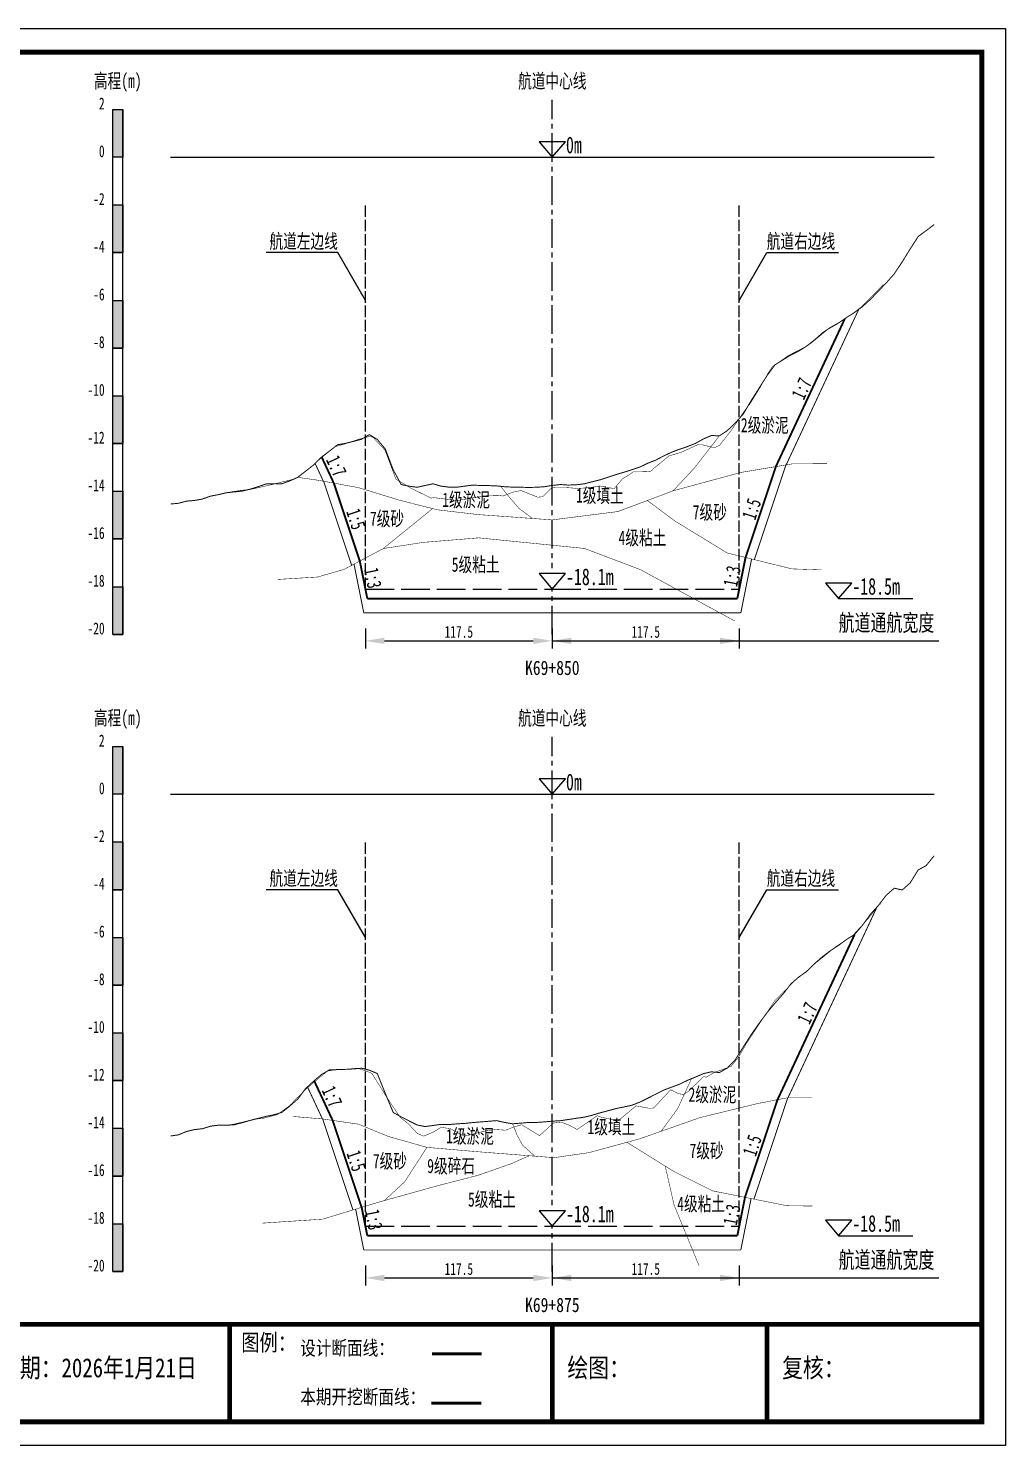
# Model space of a CAD drawing. Header units: millimetres. Extents: x 0 to 1680, y -8762 to 0.
# Drawn here: x 845.2 to 1050, y -2079 to -1782 of the extents above; entities that cross this region are included whole.
import ezdxf
from ezdxf.enums import TextEntityAlignment as Align

# ---------------------------------------------------------------- set-up
doc = ezdxf.new("R2010")
doc.units = ezdxf.units.MM
for name, pattern in [('ACAD_ISO02W100', [15, 12, -3]), ('ACAD_ISO05W100', [33, 24, -3, 0, -3, 0, -3]), ('CENTER2', [1.125, 0.75, -0.125, 0.125, -0.125])]:
    doc.linetypes.add(name, pattern=pattern)
for name, color, linetype in [('0-桩号', 1, 'Continuous'), ('0-航道左右边线标注', 8, 'Continuous'), ('1-疏浚底高', 7, 'Continuous'), ('1-通航宽度', 7, 'Continuous'), ('1-通航底高', 7, 'Continuous'), ('202601', 5, 'Continuous'), ('DMX', 20, 'Continuous'), ('L1', 7, 'Continuous'), ('图幅外框线', 145, 'Continuous'), ('地质分层', 6, 'Continuous'), ('坡比', 1, 'Continuous'), ('尺寸标注', 1, 'Continuous'), ('开挖线', 4, 'Continuous'), ('标尺', 7, 'Continuous'), ('超挖线', 3, 'Continuous'), ('辅助框', 7, 'Continuous'), ('通航底面线', 7, 'ACAD_ISO02W100')]:
    doc.layers.add(name, color=color, linetype=linetype)
doc.styles.get("Standard").update_dxf_attribs({"font": 'arial.ttf'})
doc.styles.add('仿宋', font='仿宋_GB2312.ttf', dxfattribs={"width": 0.8})
doc.styles.add('仿宋GB2312', font='仿宋_GB2312.ttf', dxfattribs={"width": 0.7, "height": 2.5})
doc.styles.add('仿宋体', font='仿宋_GB2312.ttf', dxfattribs={"width": 0.8})
doc.dimstyles.new('2000', dxfattribs={"dimtxt": 3, "dimasz": 2.5, "dimexe": 1.25, "dimexo": 0.625, "dimtad": 1, "dimlfac": 2, "dimdsep": 46, "dimtxsty": 'Standard', "dimcen": 2.5, "dimadec": 0, "dimazin": 0, "dimtfac": 1, "dimtmove": 0, "dimatfit": 3, "dimfxl": 0, "dimarcsym": 0})

# ---------------------------------------------------------------- blocks, each defined once
blk = doc.blocks.new('标尺')
at = {"layer": '标尺', "linetype": 'Continuous'}
for points in [[(-2.116669999959413, 100), (0, 100), (0, 90), (-2.116669999959413, 90)], [(-2.116669999959413, 80), (0, 80), (0, 70), (-2.116669999959413, 70)], [(-2.116669999959413, 60), (0, 60), (0, 50), (-2.116669999959413, 50)], [(-2.116669999959413, 40), (0, 40), (0, 30), (-2.116669999959413, 30)], [(-2.116669999959413, 20), (0, 20), (0, 10), (-2.116669999959413, 10)], [(-2.116669999959413, 0), (0, 0), (0, -10), (-2.116669999959413, -10)]]:
    blk.add_hatch(color=256, dxfattribs=at).paths.add_polyline_path(points)
for p, q in [((-2.116669999959413, -10), (-2.116669999959413, 100)), ((0, -10), (0, 100)), ((-2.116669999959413, 80), (0, 80)), ((-2.116669999959413, 70), (0, 70)), ((-2.116669999959413, 60), (0, 60)), ((-2.116669999959413, 50), (0, 50)), ((-2.116669999959413, 40), (0, 40)), ((-2.116669999959413, 30), (0, 30)), ((-2.116669999959413, 20), (0, 20)), ((-2.116669999959413, 10), (0, 10)), ((-2.116669999959413, 0), (0, 0)), ((-2.116669999959413, -10), (0, -10))]:
    blk.add_line(p, q, dxfattribs=at)
at = {"layer": '标尺'}
for points in [[(-2.116669999959413, 100), (0, 100), (0, 90), (-2.116669999959413, 90)], [(-2.116669999959413, 100), (0, 100), (0, 90), (-2.116669999959413, 90)], [(-2.116669999959413, 80), (0, 80), (0, 70), (-2.116669999959413, 70)], [(-2.116669999959413, 80), (0, 80), (0, 70), (-2.116669999959413, 70)], [(-2.116669999959413, 60), (0, 60), (0, 50), (-2.116669999959413, 50)], [(-2.116669999959413, 60), (0, 60), (0, 50), (-2.116669999959413, 50)], [(-2.116669999959413, 40), (0, 40), (0, 30), (-2.116669999959413, 30)], [(-2.116669999959413, 40), (0, 40), (0, 30), (-2.116669999959413, 30)], [(-2.116669999959413, 20), (0, 20), (0, 10), (-2.116669999959413, 10)], [(-2.116669999959413, 20), (0, 20), (0, 10), (-2.116669999959413, 10)], [(-2.116669999959413, 0), (0, 0), (0, -10), (-2.116669999959413, -10)], [(-2.116669999959413, 0), (0, 0), (0, -10), (-2.116669999959413, -10)]]:
    blk.add_lwpolyline(points, close=True, dxfattribs=at)
at = {"layer": '标尺', "style": '仿宋GB2312', "width": 0.7}
blk.add_text('高程(m)', height=3, dxfattribs=at).set_placement((-1.058334999950603, 106.0000000009313), align=Align.MIDDLE_CENTER)
for s, p in [('2', (-3.816669999971054, 100)), ('0', (-3.816669999971054, 90)), ('-2', (-3.816669999971054, 80)), ('-4', (-3.816669999971054, 70)), ('-6', (-3.816669999971054, 60)), ('-8', (-3.816669999971054, 50)), ('-10', (-3.816669999971054, 40)), ('-12', (-3.816669999971054, 30)), ('-14', (-3.816669999971054, 20)), ('-16', (-3.816669999971054, 10)), ('-18', (-3.816669999971054, 0)), ('-20', (-3.816669999971054, -10))]:
    blk.add_text(s, height=2.5, dxfattribs=at).set_placement(p, align=Align.RIGHT)
blk = doc.blocks.new('*D94')
at = {"layer": 'Defpoints', "color": 0, "ltscale": 0.5}
for p in [(915.833333332678, -1899.5), (955, -1899.5), (955, -1910.353280521005)]:
    blk.add_point(p, dxfattribs=at)
at = {"layer": '尺寸标注', "color": 0, "lineweight": -2, "ltscale": 0.5}
for p, q in [((915.833333332678, -1907.75), (915.833333332678, -1911.953280521005)), ((955, -1907.75), (955, -1911.953280521005)), ((919.833333332678, -1910.353280521005), (951, -1910.353280521005))]:
    blk.add_line(p, q, dxfattribs=at)
at = {"layer": '尺寸标注', "color": 0, "ltscale": 0.5}
for points in [[(919.833333332678, -1909.686613854338), (919.833333332678, -1911.019947187672), (915.833333332678, -1910.353280521005)], [(951, -1909.686613854338), (951, -1911.019947187672), (955, -1910.353280521005)]]:
    blk.add_solid(points, dxfattribs=at)
at = {"layer": '尺寸标注', "color": 0, "ltscale": 0.5, "insert": (935.416666666339, -1908.478280521005), "char_height": 2.5, "attachment_point": 5, "style": '仿宋GB2312'}
blk.add_mtext('117.5', dxfattribs=at)
blk = doc.blocks.new('*D95')
at = {"layer": 'Defpoints', "color": 0, "ltscale": 0.5}
for p in [(915.833333335371, -2033), (955, -2033), (955, -2043.853250341776)]:
    blk.add_point(p, dxfattribs=at)
at = {"layer": '尺寸标注', "color": 0, "lineweight": -2, "ltscale": 0.5}
for p, q in [((915.833333335371, -2041.25), (915.833333335371, -2045.453250341776)), ((955, -2041.25), (955, -2045.453250341776)), ((919.833333335371, -2043.853250341776), (951, -2043.853250341776))]:
    blk.add_line(p, q, dxfattribs=at)
at = {"layer": '尺寸标注', "color": 0, "ltscale": 0.5}
for points in [[(919.833333335371, -2043.18658367511), (919.833333335371, -2044.519917008443), (915.833333335371, -2043.853250341776)], [(951, -2043.18658367511), (951, -2044.519917008443), (955, -2043.853250341776)]]:
    blk.add_solid(points, dxfattribs=at)
at = {"layer": '尺寸标注', "color": 0, "ltscale": 0.5, "insert": (935.4166666676855, -2041.978250341776), "char_height": 2.5, "attachment_point": 5, "style": '仿宋GB2312'}
blk.add_mtext('117.5', dxfattribs=at)
blk = doc.blocks.new('*D55')
at = {"layer": 'Defpoints', "color": 0, "ltscale": 0.5}
for p in [(955, -1899.5), (994.166666664426, -1899.5), (994.166666664426, -1910.353226858239)]:
    blk.add_point(p, dxfattribs=at)
at = {"layer": '尺寸标注', "color": 0, "lineweight": -2, "ltscale": 0.5}
for p, q in [((955, -1907.75), (955, -1911.953226858239)), ((994.166666664426, -1907.75), (994.166666664426, -1911.953226858239)), ((959, -1910.353226858239), (990.166666664426, -1910.353226858239))]:
    blk.add_line(p, q, dxfattribs=at)
at = {"layer": '尺寸标注', "color": 0, "ltscale": 0.5}
for points in [[(959, -1909.686560191573), (959, -1911.019893524906), (955, -1910.353226858239)], [(990.166666664426, -1909.686560191573), (990.166666664426, -1911.019893524906), (994.166666664426, -1910.353226858239)]]:
    blk.add_solid(points, dxfattribs=at)
at = {"layer": '尺寸标注', "color": 0, "ltscale": 0.5, "insert": (974.583333332213, -1908.478226858239), "char_height": 2.5, "attachment_point": 5, "style": '仿宋GB2312'}
blk.add_mtext('117.5', dxfattribs=at)
blk = doc.blocks.new('*D56')
at = {"layer": 'Defpoints', "color": 0, "ltscale": 0.5}
for p in [(955, -2033), (994.1666666673218, -2033), (994.1666666673218, -2043.853196668196)]:
    blk.add_point(p, dxfattribs=at)
at = {"layer": '尺寸标注', "color": 0, "lineweight": -2, "ltscale": 0.5}
for p, q in [((955, -2041.25), (955, -2045.453196668196)), ((994.1666666673218, -2041.25), (994.1666666673218, -2045.453196668196)), ((959, -2043.853196668196), (990.1666666673218, -2043.853196668196))]:
    blk.add_line(p, q, dxfattribs=at)
at = {"layer": '尺寸标注', "color": 0, "ltscale": 0.5}
for points in [[(959, -2043.186530001529), (959, -2044.519863334863), (955, -2043.853196668196)], [(990.1666666673218, -2043.186530001529), (990.1666666673218, -2044.519863334863), (994.1666666673218, -2043.853196668196)]]:
    blk.add_solid(points, dxfattribs=at)
at = {"layer": '尺寸标注', "color": 0, "ltscale": 0.5, "insert": (974.5833333336609, -2041.978196668196), "char_height": 2.5, "attachment_point": 5, "style": '仿宋GB2312'}
blk.add_mtext('117.5', dxfattribs=at)
blk = doc.blocks.new('通航底高')
at = {"layer": '1-通航底高'}
for p, q in [((-2.762494692986365, 3.232132659759372), (5.923793651163578e-06, 6.932765245437622e-06)), ((2.762506540631875, 3.232132659759372), (-2.762494692986365, 3.232132659759372)), ((5.923793651163578e-06, 6.932765245437622e-06), (2.762506540631875, 3.232132659759372))]:
    blk.add_line(p, q, dxfattribs=at)
at = {"layer": '1-通航底高', "style": '仿宋', "width": 0.7}
blk.add_attdef('通航底高', (2.856129719933961, 0.8203305718488991), '', height=3.5, dxfattribs=at)
blk = doc.blocks.new('疏浚底高')
at = {"layer": '1-疏浚底高'}
for p, q in [((-2.762500616780017, 3.232125726994127), (0, 0)), ((2.762500616838224, 3.232125726994127), (-2.762500616780017, 3.232125726994127)), ((0, 0), (2.762500616838224, 3.232125726994127)), ((-5.923793651163578e-06, -6.932765245437622e-06), (15.51466270413067, -6.932765245437622e-06))]:
    blk.add_line(p, q, dxfattribs=at)
at = {"layer": '1-疏浚底高', "style": '仿宋', "width": 0.7}
blk.add_attdef('疏浚底高', (2.856123796140309, 0.8203236390836537), '', height=3.5, dxfattribs=at)

msp = doc.modelspace()

# ---------------------------------------------------------------- linework, layer by layer
at = {"layer": '0-航道左右边线标注', "linetype": 'ACAD_ISO02W100', "ltscale": 0.2}
for points in [[(915.8333333326782, -1899.5), (915.8333333326782, -1819)], [(994.166666664426, -1899.5), (994.166666664426, -1819)], [(915.8333333353712, -2033), (915.8333333353712, -1952.5)], [(994.1666666673218, -2033), (994.1666666673218, -1952.5)]]:
    msp.add_lwpolyline(points, dxfattribs=at)
at = {"layer": '0-航道左右边线标注'}
for points in [[(915.833333332678, -1839), (910.0598306408108, -1828.999999999984), (895.0598306408108, -1828.99999999994)], [(994.166666664426, -1839), (999.9401693563514, -1829.000000000016), (1014.940169356351, -1829.00000000006)], [(915.833333335371, -1972.5), (910.0598306435038, -1962.499999999984), (895.0598306435038, -1962.49999999994)], [(994.1666666673218, -1972.5), (999.9401693592472, -1962.500000000016), (1014.940169359247, -1962.50000000006)]]:
    msp.add_lwpolyline(points, dxfattribs=at)
at = {"layer": '1-通航宽度'}
for points in [[(955, -1910.35), (1036, -1910.35)], [(955, -2043.85), (1036, -2043.85)]]:
    msp.add_lwpolyline(points, dxfattribs=at)
at = {"layer": '202601', "color": 1, "linetype": 'Continuous', "const_width": 0.1}
for points in [[(885.3600000001985, -1879.6), (885.8130370372355, -1879.59999942779), (886.3230370372355, -1879.349998474121), (889.8097037039025, -1878.800000190729), (891.6163703705685, -1878.650001525879), (896.6963703705685, -1877.49999904632), (897.0863703705685, -1877.400001525879), (897.1897037039025, -1877.35000038147), (897.5663703705685, -1877.249998092648), (901.1430370372354, -1876.399997711178), (903.9930370372355, -1874.19999980926), (904.2530370372355, -1874.050001144409), (906.8630370372355, -1871.800002098078), (908.7463703705685, -1870.25), (909.4930370372355, -1869.650000572199), (910.4297037039025, -1869.39999961853), (911.6430370372354, -1869.050001144409), (914.8997037039026, -1867.94999980926), (914.9163703705685, -1867.94999980926), (914.9597037039025, -1867.94999980926), (916.7730370372356, -1867.49999904632), (917.5063703705684, -1867.75), (919.8697037039025, -1870.300001144409), (920.2063703705685, -1871.10000038147), (922.2130370372355, -1876.449998855591), (925.4330370372355, -1878.400000572199), (925.4363703705685, -1878.400000572199), (925.4397037039025, -1878.400000572199), (929.6163703705685, -1880.44999980926), (929.8163703705685, -1880.399998664858), (930.1863703705685, -1880.35000228882), (935.1663703705685, -1880.950001716608), (938.5497037039025, -1880.35000228882), (938.7730370372356, -1880.300001144409), (938.7997037039024, -1880.300001144409), (941.4897037039025, -1879.900001525879), (943.5463703705685, -1879.85000038147), (944.6830370372355, -1879.99999904632), (946.7197037039025, -1879.19999980926), (948.4463703705685, -1878.85000133514), (949.9230370372355, -1879.450000762939), (951.9330370372355, -1880.25), (953.0097037039025, -1880.149997711178), (954.7797037039024, -1878.34999942779), (955.7030370372355, -1878.200000762939), (957.5463703705685, -1878.200000762939), (959.5397037039024, -1878.34999942779), (960.1663703705685, -1878.450001716608), (963.0997037039024, -1878.200000762939), (964.9897037039025, -1877.899998664851), (967.9663703705685, -1878.450001716608), (969.7263703705685, -1876.35000133514), (970.7363703705685, -1875.799998283379), (971.9230370372356, -1874.949997901909), (974.6863703705685, -1874.900001525879), (975.6230370372355, -1874.799999237061), (976.4063703705685, -1874.10000228882), (979.4430370372356, -1871.60000228882), (981.9897037039025, -1870.84999942779), (985.4697037039025, -1869.250000953669), (986.5863703705686, -1869.300002098078), (988.9697037039025, -1869.900001525879), (990.0330370372353, -1869.39999961853), (992.4997037039025, -1866.24999904632), (995.5030370372356, -1861.800002098078), (996.3497037039024, -1860.79999828339), (996.9130370372354, -1859.900001525879), (998.5830370372355, -1857.200001716608), (1000.223037037235, -1854.250000953669), (1001.109703703903, -1852.899998664851), (1004.276370370568, -1850.700000762939), (1004.493037037235, -1850.550002098078), (1006.259703703902, -1849.650000572199), (1008.549703703903, -1848.449999332428), (1009.273037037236, -1847.94999980926), (1009.886370370568, -1847.4500002861), (1012.716370370568, -1845.099998950949), (1014.836370370569, -1843.900000095371), (1016.979703703902, -1842.4500002861), (1018.689703703903, -1841.2000002861), (1019.699703703903, -1840.40000104904), (1021.449703703903, -1838.7000002861), (1024.299703703902, -1835.749999523159), (1024.336370370568, -1835.64999961853)], [(886.1429999999996, -2011.899999998835), (886.2630370370365, -2011.900000571035), (886.7230370370365, -2011.849999426626), (888.4130370370366, -2011.599998472957), (891.0963703703695, -2010.949997900745), (892.6663703703696, -2010.599999426626), (894.4563703703695, -2010.399999617366), (897.4197037037036, -2009.600000380306), (899.8063703703696, -2007.849998472957), (900.4830370370365, -2007.249999045156), (900.9297037037036, -2006.700000761775), (903.4963703703695, -2004.200000761775), (905.7163703703695, -2002.300000189565), (907.8897037037035, -2000.500001906186), (909.1430370370365, -2000.300002096914), (910.9697037037035, -2000.199999808096), (912.1697037037036, -2000.100002287656), (913.0197037037035, -1999.999999998836), (914.1263703703695, -1999.899997710016), (915.7597037037035, -2000.399999617366), (917.1930370370366, -2000.999999045156), (919.7630370370365, -2005.100002287656), (919.8763703703695, -2005.349998472957), (923.1163703703695, -2010.199999808096), (923.6730370370366, -2010.650000571035), (924.7830370370366, -2011.500000952505), (926.7230370370365, -2013.600001333978), (928.0797037037036, -2014.149999617366), (930.0363703703696, -2013.299999235896), (931.6863703703696, -2012.300000189565), (933.5730370370366, -2012.550001143245), (936.5030370370366, -2014.149999617366), (936.8463703703695, -2014.099998472957), (937.6597037037035, -2013.899998663686), (940.6997037037036, -2013.099999426626), (943.1097037037035, -2012.750000952505), (945.2263703703695, -2012.899999617366), (946.8563703703695, -2012.249999045156), (948.5697037037036, -2011.750001906186), (952.1197037037035, -2013.899998663686), (952.3263703703695, -2014.050002096914), (952.5263703703696, -2013.850002287656), (955.1897037037036, -2011.399998663686), (956.8530370370365, -2011.199998854427), (958.5297037037035, -2011.849999426626), (960.2263703703695, -2012.750000952505), (962.1863703703696, -2011.399998663686), (964.4163703703696, -2009.850001333978), (965.3363703703694, -2010.199999808096), (967.7263703703695, -2010.700001715444), (968.5363703703695, -2011.100001333978), (969.4897037037035, -2010.349998472957), (972.5430370370366, -2007.800002096914), (975.2997037037035, -2008.299999235896), (976.1663703703696, -2008.249998091485), (976.8930370370365, -2007.550001143245), (979.8130370370366, -2004.400000571035), (981.3930370370365, -2005.250000952505), (982.5163703703695, -2005.399999617366), (983.5397037037035, -2004.749999045156), (986.7197037037035, -2001.649999617366), (987.2230370370366, -2001.799998282215), (988.8630370370365, -2000.850000380306), (992.4797037037035, -1999.499998091485), (994.0130370370366, -1997.600002287656), (995.6697037037036, -1994.749999045156), (998.0530370370366, -1991.100001333978), (999.1663703703696, -1989.450001715444), (1001.659703703704, -1985.700001715444), (1003.913037037037, -1983.449997900745), (1003.999703703704, -1983.350000380306), (1006.373037037037, -1981.050000189565), (1006.853037037037, -1980.750000475664), (1008.019703703703, -1979.749999045156), (1010.583037037037, -1977.550001143245), (1013.18637037037, -1975.450000761775), (1013.653037037036, -1975.050001143245), (1014.433037037037, -1974.400000571035), (1017.93637037037, -1972.100000380306), (1021.15637037037, -1968.599998949796), (1021.239703703704, -1968.499999045156), (1021.36637037037, -1968.350000380306), (1023.756370370369, -1965.350000857146), (1023.809703703704, -1965.550000666406)]]:
    msp.add_lwpolyline(points, dxfattribs=at)
at = {"layer": 'DMX', "color": 7, "linetype": 'Continuous', "const_width": 0.2}
for points in [[(874.9999999999998, -1881.680000000168), (874.9999999999998, -1881.680000000168), (876.6666666666861, -1881.520000000019), (878.3333333333139, -1881.075000000186), (880, -1880.935000000056), (881.6666666666861, -1880.64000000013), (883.3333333333139, -1880.040000000037), (885, -1879.714999999851), (886.6666666666861, -1879.325000000186), (888.3333333333139, -1879.134999999776), (890, -1878.975000000093), (891.6666666666861, -1878.569999999832), (893.3333333333139, -1878.055000000168), (895, -1877.479999999981), (896.6666666666861, -1877.415000000037), (898.3333333333139, -1877.430000000168), (900, -1876.825000000186), (901.6666666666861, -1876.080000000075), (903.3333333333139, -1874.774999999907), (905, -1873.470000000205), (906.6666666666861, -1871.819999999832), (908.3333333333139, -1870.564999999944), (910, -1869.254999999888), (911.6666666666861, -1868.975000000093), (913.3333333333139, -1868.549999999814), (915, -1868.115000000224), (916.6666666666861, -1867.129999999888), (918.3333333333139, -1868.154999999795), (920, -1870.145000000019), (921.6666666666861, -1874.535000000149), (923.3333333333139, -1877.60999999987), (925, -1877.939999999944), (926.6666666666861, -1878.169999999925), (928.3333333333139, -1877.794999999925), (930, -1877.439999999944), (931.6666666666861, -1877.935000000056), (933.3333333333139, -1878.145000000019), (935, -1878.160000000149), (936.6666666666861, -1877.924999999814), (938.3333333333139, -1877.709999999963), (940, -1877.799999999814), (941.6666666666861, -1877.819999999832), (943.3333333333139, -1877.884999999776), (945, -1878.055000000168), (946.6666666666861, -1878.14000000013), (948.3333333333139, -1878.154999999795), (950, -1878.209999999963), (951.6666666666861, -1878.165000000037), (953.3333333333139, -1878.055000000168), (955, -1877.785000000149), (956.6666666666861, -1877.595000000205), (958.3333333333139, -1877.705000000075), (960, -1877.649999999907), (961.6666666666861, -1877.455000000075), (963.3333333333139, -1877.020000000019), (965, -1876.60999999987), (966.6666666666861, -1876.055000000168), (968.3333333333139, -1875.520000000019), (970, -1875.020000000019), (971.6666666666861, -1874.5), (973.3333333333139, -1873.944999999832), (975, -1873.129999999888), (976.6666666666861, -1872.48499999987), (978.3333333333139, -1871.60999999987), (980, -1870.825000000186), (981.6666666666861, -1870.194999999832), (983.3333333333139, -1869.634999999776), (985, -1868.970000000205), (986.6666666666861, -1868.044999999925), (988.3333333333139, -1867.319999999832), (990, -1867.399999999907), (991.6666666666861, -1866.305000000168), (993.3333333333139, -1864.705000000075), (995, -1862.850000000093), (996.6666666666861, -1860), (998.3333333333139, -1857.379999999888), (1000, -1854.774999999907), (1001.666666666686, -1852.509999999776), (1003.333333333314, -1851.470000000205), (1005, -1850.435000000056), (1006.666666666686, -1849.620000000112), (1008.333333333314, -1848.560000000056), (1010, -1847.240000000224), (1011.666666666686, -1845.759999999776), (1013.333333333314, -1844.654999999795), (1015, -1843.729999999981), (1016.666666666686, -1842.584999999963), (1018.333333333314, -1841.544999999925), (1020, -1840.305000000168), (1021.666666666686, -1838.794999999925), (1023.333333333314, -1837.049999999814), (1025, -1835.330000000075), (1026.666666666686, -1833.424999999814), (1028.333333333314, -1830.930000000168), (1030, -1828.220000000205), (1031.666666666686, -1825.629999999888), (1033.333333333314, -1824.395000000019), (1035, -1823.134999999776)], [(874.9999999999998, -2014.10999999987), (874.9999999999998, -2014.10999999987), (876.6666666666861, -2013.865000000224), (878.3333333333139, -2013.174999999814), (880, -2012.76500000013), (881.6666666666861, -2012.589999999851), (883.3333333333139, -2012.060000000056), (885, -2011.850000000093), (886.6666666666861, -2011.85999999987), (888.3333333333139, -2011.759999999776), (890, -2011.325000000186), (891.6666666666861, -2010.850000000093), (893.3333333333139, -2010.424999999814), (895, -2010), (896.6666666666861, -2009.669999999925), (898.3333333333139, -2009.149999999907), (900, -2007.830000000075), (901.6666666666861, -2006.354999999981), (903.3333333333139, -2004.134999999776), (905, -2002.604999999981), (906.6666666666861, -2001.194999999832), (908.3333333333139, -2000.23499999987), (910, -2000.200000000186), (911.6666666666861, -2000.145000000019), (913.3333333333139, -2000.055000000168), (915, -1999.904999999795), (916.6666666666861, -2000.319999999832), (918.3333333333139, -2001.024999999907), (920, -2005.205000000075), (921.6666666666861, -2009.189999999944), (923.3333333333139, -2010.115000000224), (925, -2010.959999999963), (926.6666666666861, -2011.805000000168), (928.3333333333139, -2012.125), (930, -2011.915000000037), (931.6666666666861, -2011.669999999925), (933.3333333333139, -2011.714999999851), (935, -2011.569999999832), (936.6666666666861, -2011.470000000205), (938.3333333333139, -2011.294999999925), (940, -2011.160000000149), (941.6666666666861, -2011.029999999795), (943.3333333333139, -2010.89000000013), (945, -2011.270000000019), (946.6666666666861, -2011.549999999814), (948.3333333333139, -2011.430000000168), (950, -2011.274999999907), (951.6666666666861, -2011.270000000019), (953.3333333333139, -2011.160000000149), (955, -2011), (956.6666666666861, -2010.904999999795), (958.3333333333139, -2010.660000000149), (960, -2010.404999999795), (961.6666666666861, -2010.174999999814), (963.3333333333139, -2009.774999999907), (965, -2009.259999999776), (966.6666666666861, -2008.825000000186), (968.3333333333139, -2008.365000000224), (970, -2008.035000000149), (971.6666666666861, -2007.669999999925), (973.3333333333139, -2007.01500000013), (975, -2006.194999999832), (976.6666666666861, -2005.334999999963), (978.3333333333139, -2004.504999999888), (980, -2003.870000000112), (981.6666666666861, -2003.26500000013), (983.3333333333139, -2002.439999999944), (985, -2001.759999999776), (986.6666666666861, -2001.040000000037), (988.3333333333139, -2000.660000000149), (990, -2000.819999999832), (991.6666666666861, -1999.879999999888), (993.3333333333139, -1998.134999999776), (995, -1995.490000000224), (996.6666666666861, -1992.875), (998.3333333333139, -1990.509999999776), (1000, -1988.259999999776), (1001.666666666686, -1986.259999999776), (1003.333333333314, -1984.384999999776), (1005, -1982.23499999987), (1006.666666666686, -1980.774999999907), (1008.333333333314, -1979.615000000224), (1010, -1977.959999999963), (1011.666666666686, -1976.48499999987), (1013.333333333314, -1975.240000000224), (1015, -1974.149999999907), (1016.666666666686, -1972.915000000037), (1018.333333333314, -1971.910000000149), (1020, -1969.950000000186), (1021.666666666686, -1967.645000000019), (1023.333333333314, -1965.794999999925), (1025, -1963.629999999888), (1026.666666666686, -1962.189999999944), (1028.333333333314, -1962.555000000168), (1030, -1961.060000000056), (1031.666666666686, -1958.35999999987), (1033.333333333314, -1957.455000000075), (1035, -1955.399999999907)]]:
    msp.add_lwpolyline(points, dxfattribs=at)
at = {"layer": 'L1', "linetype": 'CENTER2', "ltscale": 8}
for p, q in [((954.9999999999995, -1909), (954.9999999999995, -1797)), ((954.9999999999995, -2042.499999999069), (954.9999999999995, -1930.499999999069))]:
    msp.add_line(p, q, dxfattribs=at)
at = {"layer": 'L1'}
for p, q in [((952.2374993832195, -1805.767874272773), (954.9999999999995, -1808.999999999767)), ((957.7625006168378, -1805.767874272773), (952.2374993832195, -1805.767874272773)), ((954.9999999999995, -1808.999999999767), (957.7625006168378, -1805.767874272773)), ((874.9999999999995, -1808.999999999767), (1035, -1809.000000000233)), ((952.2374993832195, -1939.267874271842), (954.9999999999995, -1942.499999998836)), ((957.7625006168378, -1939.267874271842), (952.2374993832195, -1939.267874271842)), ((954.9999999999995, -1942.499999998836), (957.7625006168378, -1939.267874271842)), ((874.9999999999995, -1942.499999998836), (1035, -1942.499999999302))]:
    msp.add_line(p, q, dxfattribs=at)
at = {"layer": '地质分层', "linetype": 'ACAD_ISO05W100', "ltscale": 0.2, "const_width": 0.1, "flags": 128}
for points in [[(980.3334206519648, -1878.905907716602), (984.7971432399936, -1874.109183310531), (990, -1867.399999999907)], [(901.6666666666861, -1876.080000000075), (905.8337391670211, -1876.686307935044), (914.3458286277018, -1878.235658346675), (923.0285904980265, -1880.891084062867), (930.9353567422368, -1882.89779452607), (939.5627681049518, -1883.897289335728), (955, -1885.004388789646), (968.7179545913823, -1883.258490974084), (980.3334206519648, -1878.905907716602), (994.4411609536037, -1875.071489132941), (1005.224709606031, -1873.271500953473), (1012.568563939588, -1873.213359280502)], [(944.1552277676528, -1877.968833232298), (945.8086062422954, -1880.018952352926), (947.9618193311617, -1882.533060431015), (950.8317532804213, -1884.7054580166)], [(897.4242303124629, -1897.484466555528), (905.8337391670211, -1896.973222248722), (911.37467420334, -1895.370085511357), (919.5715649384074, -1891.010772842448), (929.9158350687358, -1882.639043382369)], [(974.9049142220756, -1880.940094384365), (980.7528777471744, -1885.277314377017), (991.6447803187184, -1891.934048078954), (1005.224709606031, -1895.271499046125), (1011.422600789475, -1895.484093477288)], [(919.5715649384074, -1891.010772842448), (927.9816796970554, -1889.716034099925), (939.5627681049518, -1888.771742553916), (961.716516577173, -1890.983855197206), (973.4543242910877, -1895.421229037456), (993.2309338345699, -1906.189525185362)], [(977.8083192520426, -2013.120542722754), (981.263217213098, -2008.391087824013), (984.1782616936835, -2002.095269228797)], [(900.5631675748155, -2010.011530075688), (906.8798594370601, -2010.537499761675), (914.4052517157979, -2011.63870173879), (920.5293253059499, -2014.166268639266), (928.7192250890657, -2016.494644964579), (939.5627681049518, -2017.423315639142), (955.3959480400081, -2018.649999880698), (962.6777724204585, -2017.602306071669), (973.4158740574494, -2014.669628608041), (985.8912271633744, -2010.269939471036), (997.9016819889657, -2007.337262007408), (1004.167588277953, -2006.108778625261), (1009.492076730624, -2006.09446908182)], [(946.6666666666861, -2011.549999999814), (947.5982898483053, -2013.863445129246), (948.7343194810674, -2015.999360289425), (951.3383583102259, -2018.33563590562)], [(919.8134362722049, -2027.643883663695), (924.056260380894, -2023.709919807967), (928.7192250890657, -2016.494644964579)], [(970.6336544459336, -2015.42947918782), (980.6340315700509, -2021.648028172087), (988.5547797176987, -2025.604922042228), (1004.167588277953, -2028.719888040796), (1009.495898507653, -2028.789418497975)], [(894.2293654372916, -2032.373363972642), (906.8798594370601, -2031.537500000093), (918.1803655726835, -2028.100187768694), (930.7955377106555, -2024.575322106481), (939.5627681049518, -2022.313462204766), (946.4098280789331, -2019.901072987355), (950.1892911189934, -2018.246611298993)], [(978.6572742406279, -2020.418818300124), (980.5256718206219, -2028.600855972618), (985.7370695407786, -2041.268031148686)]]:
    msp.add_lwpolyline(points, dxfattribs=at)
at = {"layer": '开挖线', "linetype": 'Continuous', "const_width": 0.4, "flags": 128}
for points in [[(1001.838315965823, -1873.836757226697), (1016.307235803438, -1842.831929003015)], [(909.214215692045, -1877.301614284883), (906.6594589779178, -1871.827135611715)], [(995.4908141055233, -1892.879262807983), (1001.838315965823, -1873.836757226697)], [(914.6554412828119, -1893.625291057517), (909.214215692045, -1877.301614284883)], [(916.2303830718961, -1901.500000002938), (914.6554412828119, -1893.625291057517)], [(993.7666666665325, -1901.500000002938), (995.4908141055233, -1892.879262807983)], [(916.2303830718961, -1901.500000002938), (993.7666666665325, -1901.500000002938)], [(1002.197006414926, -2006.495127695968), (1018.340867330535, -1971.901140019417)], [(908.9708792241927, -2010.843481833903), (905.0905179010518, -2002.528421855684)], [(995.3735931972182, -2026.96536734951), (1002.197006414926, -2006.495127695968)], [(915.0413797591191, -2029.054983439053), (908.9708792241927, -2010.843481833903)], [(993.7666666665325, -2035.000000002938), (995.3735931972182, -2026.96536734951)], [(916.2303830718961, -2035.000000002938), (915.0413797591191, -2029.054983439053)], [(916.2303830718961, -2035.000000002938), (993.7666666665325, -2035.000000002938)]]:
    msp.add_lwpolyline(points, dxfattribs=at)
at = {"layer": '超挖线', "linetype": 'ACAD_ISO02W100', "ltscale": 0.5, "const_width": 0.2, "flags": 128}
for points in [[(1004.007268529312, -1873.474716019118), (1019.213341510607, -1840.890273916155)], [(907.0285629278384, -1876.903786932909), (905.2914699219499, -1873.181444777413)], [(997.3393885750039, -1893.33357494176), (1003.956164807591, -1873.483246244)], [(912.9565928737384, -1894.528781372514), (907.0850201293447, -1876.914063139333)], [(915.4970497718537, -1904.500000002938), (913.4502935574442, -1894.26621893089)], [(994.4999999665747, -1904.500000002938), (996.761680872341, -1893.191595474106)], [(915.4970497718537, -1904.500000002938), (994.4999999665747, -1904.500000002938)], [(1004.377565994573, -2006.108214310908), (1023.036789777849, -1966.124163346516)], [(906.8259945203243, -2010.533014611226), (903.6882206443199, -2003.80921344832)], [(997.2488894108712, -2027.339514250769), (1004.325943145418, -2006.108353047128)], [(913.2254836182982, -2029.607330558808), (906.8685597228548, -2010.536558872478)], [(994.4999999665747, -2038.000000002938), (996.6557644055349, -2027.221177808136)], [(915.4970497718537, -2038.000000002938), (913.7845078349881, -2029.437290318609)], [(915.4970497718537, -2038.000000002938), (994.4999999665747, -2038.000000002938)]]:
    msp.add_lwpolyline(points, dxfattribs=at)
at = {"layer": '辅助框', "color": 24, "const_width": 1}
for points in [[(655.0000000003974, -2053.581966023392), (1045.000000000397, -2053.581966023392)], [(887.3787765662822, -2053.581966023392), (887.3787765662822, -2074)], [(955.0000000003974, -2053.581966023392), (955.0000000003974, -2074)], [(1000.000000000397, -2053.581966023392), (1000.000000000397, -2053.581966023392), (1000.000000000397, -2074)]]:
    msp.add_lwpolyline(points, dxfattribs=at)
at = {"layer": '辅助框', "color": 7, "lineweight": 50}
msp.add_lwpolyline([(929.7886391461795, -2059.780435456122), (940.1471387559607, -2059.780435456122)], dxfattribs=at)
at = {"layer": '辅助框', "color": 1, "lineweight": 50}
msp.add_lwpolyline([(929.7167638427647, -2070.106961125781), (940.0752634525459, -2070.106961125781)], dxfattribs=at)

# ---------------------------------------------------------------- block references
at = {"layer": '1-疏浚底高'}
for p in [(1015, -1901.5), (1015, -2035)]:
    msp.add_blockref('疏浚底高', p, dxfattribs=at).add_auto_attribs({'疏浚底高': '-18.5m'})
at = {"layer": '标尺'}
for p in [(864.9999999999995, -1899), (864.9999999999995, -2032.499999999069)]:
    msp.add_blockref('标尺', p, dxfattribs=at)

# ---------------------------------------------------------------- texts
at = {"layer": '0-航道左右边线标注', "style": '仿宋', "width": 0.7}
for p in [(910.0598306408108, -1828.999999999984), (910.0598306435038, -1962.499999999984)]:
    msp.add_text('航道左边线', height=3, dxfattribs=at).set_placement(p, align=Align.BOTTOM_RIGHT)
for p in [(999.9401693563514, -1829.000000000016), (999.9401693592472, -1962.500000000016)]:
    msp.add_text('航道右边线', height=3, dxfattribs=at).set_placement(p, align=Align.BOTTOM_LEFT)
at = {"layer": '1-通航宽度', "style": '仿宋', "width": 0.7}
for p in [(1015, -1909.35), (1015, -2042.85)]:
    msp.add_text('航道通航宽度', height=3.5, dxfattribs=at).set_placement(p, align=Align.BOTTOM_LEFT)
at = {"layer": 'L1', "style": '仿宋', "width": 0.7}
for p in [(954.9999999999995, -1793.02892156085), (954.9999999999995, -1926.528921559919)]:
    msp.add_text('航道中心线', height=3, dxfattribs=at).set_placement(p, align=Align.MIDDLE_CENTER)
for p in [(957.856123795325, -1808.179669429315), (957.856123795325, -1941.679669428384)]:
    msp.add_text('0m ', height=3.5, dxfattribs=at).set_placement(p)
at = {"layer": '地质分层', "linetype": 'Continuous', "style": '仿宋GB2312', "width": 0.7}
for s, p in [('2级淤泥', (999.5170580495105, -1865.140103389873)), ('1级淤泥', (936.9343473227782, -1880.772678509911)), ('1级填土', (964.9642287755269, -1879.883655268914)), ('7级砂', (920.3552362938863, -1884.736237029163)), ('7级砂', (987.9994482915135, -1883.391752997279)), ('4级粘土', (973.884574242853, -1888.739681811985)), ('5级粘土', (938.929556561714, -1894.36724667576)), ('2级淤泥', (988.5466389722715, -2005.435981001749)), ('1级填土', (967.3776598450931, -2012.189849154332)), ('1级淤泥', (937.74213123956, -2014.14343224209)), ('7级砂', (987.325393147461, -2017.19423745745)), ('7级砂', (920.9589447924154, -2019.365054555499)), ('9级碎石', (933.7929645814438, -2020.389275353449)), ('5级粘土', (942.3404669896336, -2027.398267408604)), ('4级粘土', (986.176206393473, -2028.310197466599))]:
    msp.add_text(s, height=3, dxfattribs=at).set_placement(p, align=Align.MIDDLE_CENTER)
at = {"layer": '坡比', "style": '仿宋体', "width": 0.7}
for s, rotation, p in [('1:7', 65, (1007.260402337167, -1857.48858775735)), ('1:7', 295, (909.7491963194069, -1873.718588384283)), ('1:5', 288, (913.8321914334305, -1884.830986188869)), ('1:5', 72, (996.7671849412029, -1882.725594980414)), ('1:3', 79, (992.6675758285412, -1896.797415165709)), ('1:3', 281, (917.4040739199479, -1897.170415216011)), ('1:7', 65, (1008.456585914978, -1988.352330093663)), ('1:7', 295, (908.8430643927181, -2005.840179950072)), ('1:5', 72, (996.8879324861815, -2016.097794162074)), ('1:5', 288, (913.9035033476518, -2019.316798884129)), ('1:3', 79, (992.6089662131567, -2030.590463242631)), ('1:3', 281, (917.597045073794, -2031.635270985242))]:
    msp.add_text(s, height=3, rotation=rotation, dxfattribs=at).set_placement(p, align=Align.MIDDLE)
at = {"layer": '辅助框', "insert": (889.826933959771, -2055.631954133957), "char_height": 3.5, "width": 20.65205776894732, "attachment_point": 1, "style": '仿宋'}
msp.add_mtext('{\\C3;图例：}', dxfattribs=at)
at = {"layer": '辅助框', "color": 7, "lineweight": 50, "insert": (902.1653762107812, -2057.051345709999), "char_height": 3, "width": 26.24716962347821, "attachment_point": 1, "style": '仿宋'}
msp.add_mtext('设计断面线：', dxfattribs=at)
at = {"layer": '辅助框', "lineweight": 0, "char_height": 4, "width": 115.8863471220259, "attachment_point": 1}
for s, insert in [('{\\fKaiTi|b0|i0|c134|p49;\\W0.8;测量日期：2026年1月21日}', (830.3284275267631, -2060.682042507085)), ('{\\fKaiTi|b0|i0|c134|p49;\\W0.8;绘图：}', (958.155093369867, -2060.682042507085)), ('{\\fKaiTi|b0|i0|c134|p49;\\W0.8;复核：}', (1003.155093369867, -2060.682042507085))]:
    msp.add_mtext(s, dxfattribs=dict(at, insert=insert))
at = {"layer": '辅助框', "color": 1, "insert": (902.1653762107812, -2067.260362698303), "char_height": 3, "width": 26.24716962347821, "attachment_point": 1, "style": '仿宋'}
msp.add_mtext('本期开挖断面线：', dxfattribs=at)

# ---------------------------------------------------------------- wipeouts: each hides what was drawn before it
for points in [[(949.1678378378377, -1917.6059270267942), (949.1678378378377, -1914.4518729727401), (960.7672972972972, -1914.4518729727401), (960.7672972972972, -1917.6059270267942)], [(949.1678378378377, -2051.105927025863), (949.1678378378377, -2047.9518729718088), (960.7672972972972, -2047.9518729718088), (960.7672972972972, -2051.105927025863)]]:
    msp.add_wipeout(points).dxf.layer = '0-桩号'

# ---------------------------------------------------------------- next in the draw order: texts
at = {"layer": '0-桩号', "style": '仿宋', "width": 0.8}
for s, p in [('K69+850', (955, -1916.0289)), ('K69+875', (955, -2049.528899999999))]:
    msp.add_text(s, height=3, dxfattribs=at).set_placement(p, align=Align.MIDDLE)

# ---------------------------------------------------------------- next in the draw order: wipeouts: each hides what was drawn before it
for points in [[(968.3219318258415, -1899.500006932765), (952.1304279924806, -1899.500006932765), (952.1304279924806, -1895.1510166430633), (968.3219318258415, -1895.1510166430633)], [(968.3219377496351, -2033), (952.1304339162742, -2033), (952.1304339162742, -2028.6510097102982), (968.3219377496351, -2028.6510097102982)]]:
    msp.add_wipeout(points).dxf.layer = '1-通航底高'

# ---------------------------------------------------------------- next in the draw order: linework, layer by layer
at = {"layer": '图幅外框线'}
msp.add_lwpolyline([(630.0000000003974, -1782), (1050.000000000397, -1782), (1050.000000000397, -2079), (630.0000000003974, -2079)], close=True, dxfattribs=at)
at = {"layer": '辅助框', "color": 24, "const_width": 1}
msp.add_lwpolyline([(1045.000000000397, -2074), (1045.000000000397, -1787), (655.0000000003974, -1787), (655.0000000003974, -2074)], close=True, dxfattribs=at)
at = {"layer": '通航底面线', "ltscale": 0.5}
for points in [[(915.8333333333139, -1899.5), (955, -1899.5), (994.1666666666861, -1899.5)], [(915.8333333333139, -2033), (955, -2033), (994.1666666666861, -2033)]]:
    msp.add_lwpolyline(points, dxfattribs=at)

# ---------------------------------------------------------------- next in the draw order: block references
at = {"layer": '1-通航底高'}
for p in [(955, -1899.5), (955, -2033)]:
    msp.add_blockref('通航底高', p, dxfattribs=at).add_auto_attribs({'通航底高': '-18.1m'})

# ---------------------------------------------------------------- next in the draw order: dimensions: what is measured, and where the dimension line sits
at = {"layer": '尺寸标注', "ltscale": 0.5}
for p1, p2, distance, picture, middle in [((915.833333332678, -1899.5), (955, -1899.5), -10.85328052100499, '*D94', (935.416666666339, -1908.478280521005)), ((955, -1899.5), (994.166666664426, -1899.5), -10.85322685823894, '*D55', (974.583333332213, -1908.478226858239)), ((915.833333335371, -2033), (955, -2033), -10.853250341775947, '*D95', (935.4166666676855, -2041.978250341776)), ((955, -2033), (994.1666666673218, -2033), -10.853196668196006, '*D56', (974.5833333336609, -2041.978196668196))]:
    dim = msp.add_aligned_dim(p1=p1, p2=p2, distance=distance, dimstyle='2000', override={"dimtxt": 3.5, "dimasz": 4, "dimexe": 1.6, "dimexo": 8.25, "dimlfac": 3, "dimtxsty": '仿宋GB2312'}, dxfattribs=at)
    dim.commit()
    dim.dimension.update_dxf_attribs({"geometry": picture, "text_midpoint": middle})

doc.saveas('drawing.dxf')
